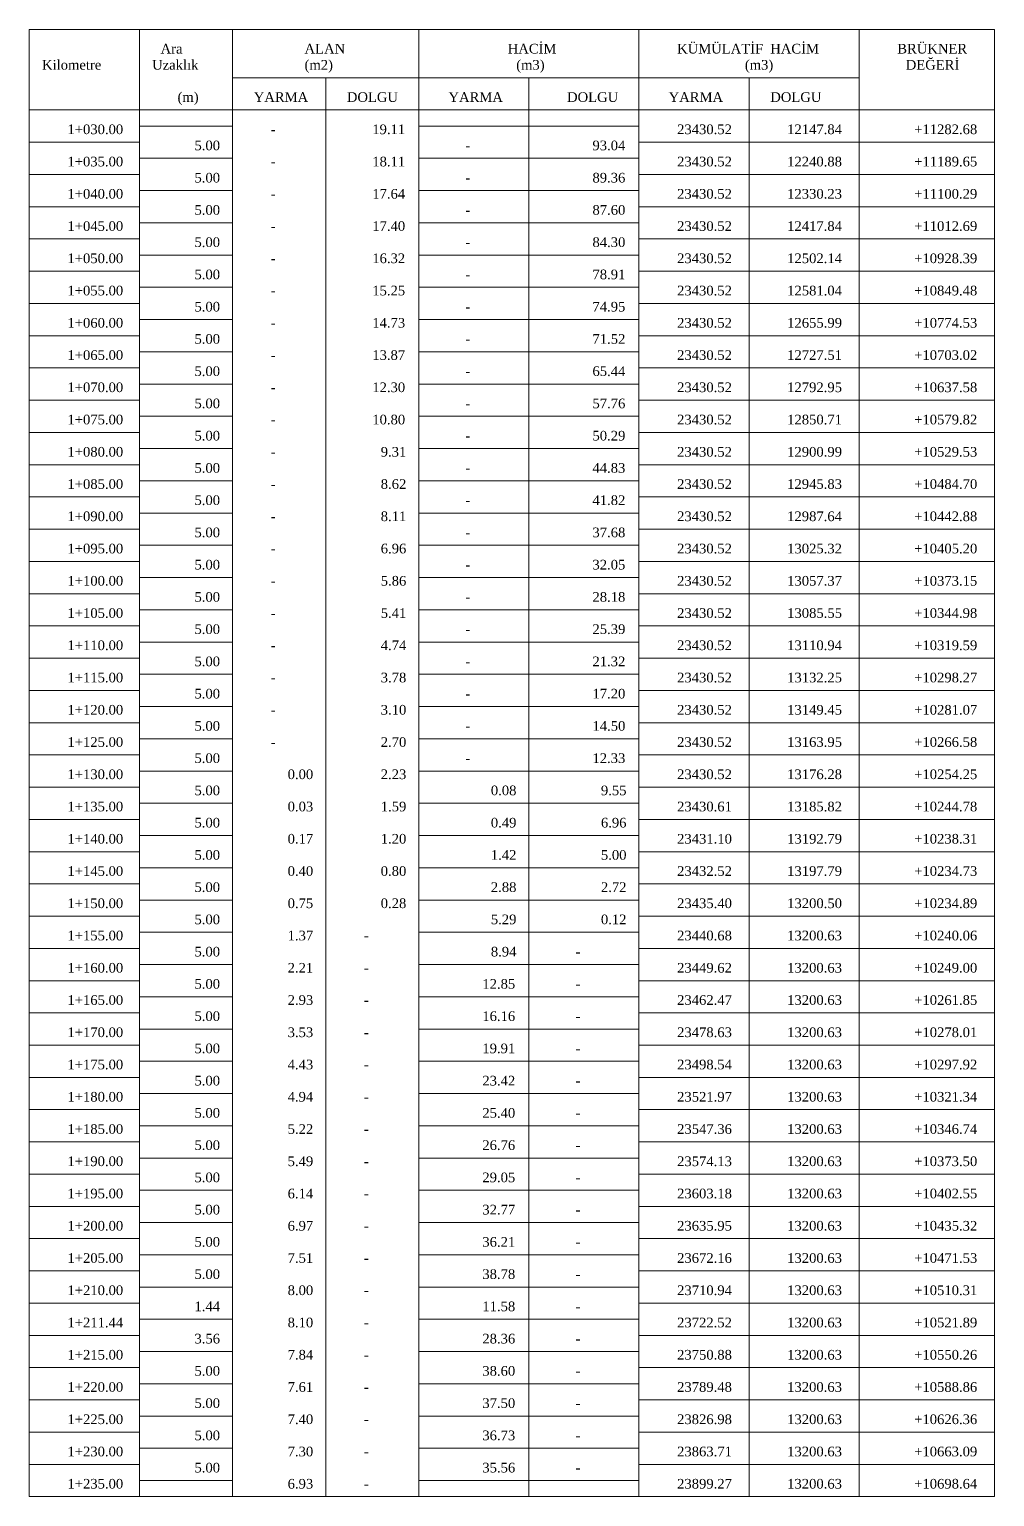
# Model space of a CAD drawing. Header units: metres. Extents: x 478603 to 489313, y 4282657 to 4289463.
# Drawn here: x 486555.8 to 486705.4, y 4283911.4 to 4284138.9 of the extents above; entities that cross this region are included whole.
import ezdxf

# ---------------------------------------------------------------- set-up
doc = ezdxf.new("R2010")
doc.units = ezdxf.units.M
for name, color, linetype, lineweight in [('TB_C', 96, 'Continuous', 0), ('TB_M', 18, 'Continuous', 0), ('TB_R', 1, 'Continuous', 0)]:
    doc.layers.add(name, color=color, linetype=linetype, lineweight=lineweight)
doc.styles.get("Standard").update_dxf_attribs({"font": 'times.ttf'})

msp = doc.modelspace()

# ---------------------------------------------------------------- linework, layer by layer
at = {"layer": 'TB_C'}
for p, q in [((486555.81, 4284138.87), (486705.44, 4284138.87)), ((486555.81, 4284138.87), (486555.81, 4283911.37)), ((486572.88, 4284138.87), (486572.88, 4283911.37)), ((486587.31, 4284138.87), (486587.31, 4283911.37)), ((486616.19, 4284138.87), (486616.19, 4283911.37)), ((486650.31, 4284138.87), (486650.31, 4283911.37)), ((486684.44, 4284138.87), (486684.44, 4283911.37)), ((486705.44, 4284138.87), (486705.44, 4283911.37)), ((486587.31, 4284131.37), (486684.44, 4284131.37)), ((486601.75, 4284131.37), (486601.75, 4283911.37)), ((486633.25, 4284131.37), (486633.25, 4283911.37)), ((486667.38, 4284131.37), (486667.38, 4283911.37)), ((486555.81, 4284126.37), (486705.44, 4284126.37)), ((486572.88, 4284123.87), (486587.31, 4284123.87)), ((486616.19, 4284123.87), (486650.31, 4284123.87)), ((486555.81, 4284121.37), (486572.88, 4284121.37)), ((486650.31, 4284121.37), (486705.44, 4284121.37)), ((486572.88, 4284118.87), (486587.31, 4284118.87)), ((486616.19, 4284118.87), (486650.31, 4284118.87)), ((486555.81, 4284116.37), (486572.88, 4284116.37)), ((486650.31, 4284116.37), (486705.44, 4284116.37)), ((486572.88, 4284113.87), (486587.31, 4284113.87)), ((486616.19, 4284113.87), (486650.31, 4284113.87)), ((486555.81, 4284111.37), (486572.88, 4284111.37)), ((486650.31, 4284111.37), (486705.44, 4284111.37)), ((486572.88, 4284108.87), (486587.31, 4284108.87)), ((486616.19, 4284108.87), (486650.31, 4284108.87)), ((486555.81, 4284106.37), (486572.88, 4284106.37)), ((486650.31, 4284106.37), (486705.44, 4284106.37)), ((486572.88, 4284103.87), (486587.31, 4284103.87)), ((486616.19, 4284103.87), (486650.31, 4284103.87)), ((486555.81, 4284101.37), (486572.88, 4284101.37)), ((486650.31, 4284101.37), (486705.44, 4284101.37)), ((486572.88, 4284098.87), (486587.31, 4284098.87)), ((486616.19, 4284098.87), (486650.31, 4284098.87)), ((486555.81, 4284096.37), (486572.88, 4284096.37)), ((486650.31, 4284096.37), (486705.44, 4284096.37)), ((486572.88, 4284093.87), (486587.31, 4284093.87)), ((486616.19, 4284093.87), (486650.31, 4284093.87)), ((486555.81, 4284091.37), (486572.88, 4284091.37)), ((486650.31, 4284091.37), (486705.44, 4284091.37)), ((486572.88, 4284088.87), (486587.31, 4284088.87)), ((486616.19, 4284088.87), (486650.31, 4284088.87)), ((486555.81, 4284086.37), (486572.88, 4284086.37)), ((486650.31, 4284086.37), (486705.44, 4284086.37)), ((486572.88, 4284083.87), (486587.31, 4284083.87)), ((486616.19, 4284083.87), (486650.31, 4284083.87)), ((486555.81, 4284081.37), (486572.88, 4284081.37)), ((486650.31, 4284081.37), (486705.44, 4284081.37)), ((486572.88, 4284078.87), (486587.31, 4284078.87)), ((486616.19, 4284078.87), (486650.31, 4284078.87)), ((486555.81, 4284076.37), (486572.88, 4284076.37)), ((486650.31, 4284076.37), (486705.44, 4284076.37)), ((486572.88, 4284073.87), (486587.31, 4284073.87)), ((486616.19, 4284073.87), (486650.31, 4284073.87)), ((486555.81, 4284071.37), (486572.88, 4284071.37)), ((486650.31, 4284071.37), (486705.44, 4284071.37)), ((486572.88, 4284068.87), (486587.31, 4284068.87)), ((486616.19, 4284068.87), (486650.31, 4284068.87)), ((486555.81, 4284066.37), (486572.88, 4284066.37)), ((486650.31, 4284066.37), (486705.44, 4284066.37)), ((486572.88, 4284063.87), (486587.31, 4284063.87)), ((486616.19, 4284063.87), (486650.31, 4284063.87)), ((486555.81, 4284061.37), (486572.88, 4284061.37)), ((486650.31, 4284061.37), (486705.44, 4284061.37)), ((486572.88, 4284058.87), (486587.31, 4284058.87)), ((486616.19, 4284058.87), (486650.31, 4284058.87)), ((486555.81, 4284056.37), (486572.88, 4284056.37)), ((486650.31, 4284056.37), (486705.44, 4284056.37)), ((486572.88, 4284053.87), (486587.31, 4284053.87)), ((486616.19, 4284053.87), (486650.31, 4284053.87)), ((486555.81, 4284051.37), (486572.88, 4284051.37)), ((486650.31, 4284051.37), (486705.44, 4284051.37)), ((486572.88, 4284048.87), (486587.31, 4284048.87)), ((486616.19, 4284048.87), (486650.31, 4284048.87)), ((486555.81, 4284046.37), (486572.88, 4284046.37)), ((486650.31, 4284046.37), (486705.44, 4284046.37)), ((486572.88, 4284043.87), (486587.31, 4284043.87)), ((486616.19, 4284043.87), (486650.31, 4284043.87)), ((486555.81, 4284041.37), (486572.88, 4284041.37)), ((486650.31, 4284041.37), (486705.44, 4284041.37)), ((486572.88, 4284038.87), (486587.31, 4284038.87)), ((486616.19, 4284038.87), (486650.31, 4284038.87)), ((486555.81, 4284036.37), (486572.88, 4284036.37)), ((486650.31, 4284036.37), (486705.44, 4284036.37)), ((486572.88, 4284033.87), (486587.31, 4284033.87)), ((486616.19, 4284033.87), (486650.31, 4284033.87)), ((486555.81, 4284031.37), (486572.88, 4284031.37)), ((486650.31, 4284031.37), (486705.44, 4284031.37)), ((486572.88, 4284028.87), (486587.31, 4284028.87)), ((486616.19, 4284028.87), (486650.31, 4284028.87)), ((486555.81, 4284026.37), (486572.88, 4284026.37)), ((486650.31, 4284026.37), (486705.44, 4284026.37)), ((486572.88, 4284023.87), (486587.31, 4284023.87)), ((486616.19, 4284023.87), (486650.31, 4284023.87)), ((486555.81, 4284021.37), (486572.88, 4284021.37)), ((486650.31, 4284021.37), (486705.44, 4284021.37)), ((486572.88, 4284018.87), (486587.31, 4284018.87)), ((486616.19, 4284018.87), (486650.31, 4284018.87)), ((486555.81, 4284016.37), (486572.88, 4284016.37)), ((486650.31, 4284016.37), (486705.44, 4284016.37)), ((486572.88, 4284013.87), (486587.31, 4284013.87)), ((486616.19, 4284013.87), (486650.31, 4284013.87)), ((486555.81, 4284011.37), (486572.88, 4284011.37)), ((486650.31, 4284011.37), (486705.44, 4284011.37)), ((486572.88, 4284008.87), (486587.31, 4284008.87)), ((486616.19, 4284008.87), (486650.31, 4284008.87)), ((486555.81, 4284006.37), (486572.88, 4284006.37)), ((486650.31, 4284006.37), (486705.44, 4284006.37)), ((486572.88, 4284003.87), (486587.31, 4284003.87)), ((486616.19, 4284003.87), (486650.31, 4284003.87)), ((486555.81, 4284001.37), (486572.88, 4284001.37)), ((486650.31, 4284001.37), (486705.44, 4284001.37)), ((486572.88, 4283998.87), (486587.31, 4283998.87)), ((486616.19, 4283998.87), (486650.31, 4283998.87)), ((486555.81, 4283996.37), (486572.88, 4283996.37)), ((486650.31, 4283996.37), (486705.44, 4283996.37)), ((486572.88, 4283993.87), (486587.31, 4283993.87)), ((486616.19, 4283993.87), (486650.31, 4283993.87)), ((486555.81, 4283991.37), (486572.88, 4283991.37)), ((486650.31, 4283991.37), (486705.44, 4283991.37)), ((486572.88, 4283988.87), (486587.31, 4283988.87)), ((486616.19, 4283988.87), (486650.31, 4283988.87)), ((486555.81, 4283986.37), (486572.88, 4283986.37)), ((486650.31, 4283986.37), (486705.44, 4283986.37)), ((486572.88, 4283983.87), (486587.31, 4283983.87)), ((486616.19, 4283983.87), (486650.31, 4283983.87)), ((486555.81, 4283981.37), (486572.88, 4283981.37)), ((486650.31, 4283981.37), (486705.44, 4283981.37)), ((486572.88, 4283978.87), (486587.31, 4283978.87)), ((486616.19, 4283978.87), (486650.31, 4283978.87)), ((486555.81, 4283976.37), (486572.88, 4283976.37)), ((486650.31, 4283976.37), (486705.44, 4283976.37)), ((486572.88, 4283973.87), (486587.31, 4283973.87)), ((486616.19, 4283973.87), (486650.31, 4283973.87)), ((486555.81, 4283971.37), (486572.88, 4283971.37)), ((486650.31, 4283971.37), (486705.44, 4283971.37)), ((486572.88, 4283968.87), (486587.31, 4283968.87)), ((486616.19, 4283968.87), (486650.31, 4283968.87)), ((486555.81, 4283966.37), (486572.88, 4283966.37)), ((486650.31, 4283966.37), (486705.44, 4283966.37)), ((486572.88, 4283963.87), (486587.31, 4283963.87)), ((486616.19, 4283963.87), (486650.31, 4283963.87)), ((486555.81, 4283961.37), (486572.88, 4283961.37)), ((486650.31, 4283961.37), (486705.44, 4283961.37)), ((486572.88, 4283958.87), (486587.31, 4283958.87)), ((486616.19, 4283958.87), (486650.31, 4283958.87)), ((486555.81, 4283956.37), (486572.88, 4283956.37)), ((486650.31, 4283956.37), (486705.44, 4283956.37)), ((486572.88, 4283953.87), (486587.31, 4283953.87)), ((486616.19, 4283953.87), (486650.31, 4283953.87)), ((486555.81, 4283951.37), (486572.88, 4283951.37)), ((486650.31, 4283951.37), (486705.44, 4283951.37)), ((486572.88, 4283948.87), (486587.31, 4283948.87)), ((486616.19, 4283948.87), (486650.31, 4283948.87)), ((486555.81, 4283946.37), (486572.88, 4283946.37)), ((486650.31, 4283946.37), (486705.44, 4283946.37)), ((486572.88, 4283943.87), (486587.31, 4283943.87)), ((486616.19, 4283943.87), (486650.31, 4283943.87)), ((486555.81, 4283941.37), (486572.88, 4283941.37)), ((486650.31, 4283941.37), (486705.44, 4283941.37)), ((486572.88, 4283938.87), (486587.31, 4283938.87)), ((486616.19, 4283938.87), (486650.31, 4283938.87)), ((486555.81, 4283936.37), (486572.88, 4283936.37)), ((486650.31, 4283936.37), (486705.44, 4283936.37)), ((486572.88, 4283933.87), (486587.31, 4283933.87)), ((486616.19, 4283933.87), (486650.31, 4283933.87)), ((486555.81, 4283931.37), (486572.88, 4283931.37)), ((486650.31, 4283931.37), (486705.44, 4283931.37)), ((486572.88, 4283928.87), (486587.31, 4283928.87)), ((486616.19, 4283928.87), (486650.31, 4283928.87)), ((486555.81, 4283926.37), (486572.88, 4283926.37)), ((486650.31, 4283926.37), (486705.44, 4283926.37)), ((486572.88, 4283923.87), (486587.31, 4283923.87)), ((486616.19, 4283923.87), (486650.31, 4283923.87)), ((486555.81, 4283921.37), (486572.88, 4283921.37)), ((486650.31, 4283921.37), (486705.44, 4283921.37)), ((486572.88, 4283918.87), (486587.31, 4283918.87)), ((486616.19, 4283918.87), (486650.31, 4283918.87)), ((486555.81, 4283916.37), (486572.88, 4283916.37)), ((486650.31, 4283916.37), (486705.44, 4283916.37)), ((486572.88, 4283913.87), (486587.31, 4283913.87)), ((486616.19, 4283913.87), (486650.31, 4283913.87)), ((486555.81, 4283911.37), (486705.44, 4283911.37))]:
    msp.add_line(p, q, dxfattribs=at)

# ---------------------------------------------------------------- texts
at = {"layer": 'TB_M'}
for s, p in [('HACİM', (486629.97, 4284135.12)), ('KÜMÜLATİF', (486656.22, 4284135.12)), ('HACİM', (486670.66, 4284135.12)), ('BRÜKNER', (486690.35, 4284135.12)), ('Ara', (486576.16, 4284135.12)), ('ALAN', (486598.47, 4284135.12)), ('DEĞERİ', (486691.66, 4284132.62)), ('Kilometre', (486557.78, 4284132.62)), ('Uzaklık', (486574.85, 4284132.62)), ('(m2)', (486598.47, 4284132.62)), ('(m3)', (486631.28, 4284132.62)), ('(m3)', (486666.72, 4284132.62)), ('(m)', (486578.78, 4284127.62)), ('YARMA', (486590.6, 4284127.62)), ('DOLGU', (486605.03, 4284127.62)), ('YARMA', (486620.78, 4284127.62)), ('DOLGU', (486639.16, 4284127.62)), ('YARMA', (486654.91, 4284127.62)), ('DOLGU', (486670.66, 4284127.62)), ('1+030.00', (486561.72, 4284122.62)), ('-', (486593.22, 4284122.62)), ('1+035.00', (486561.72, 4284117.62)), ('-', (486623.41, 4284120.12)), ('-', (486593.22, 4284117.62)), ('1+040.00', (486561.72, 4284112.62)), ('-', (486623.41, 4284115.12)), ('-', (486593.22, 4284112.62)), ('-', (486623.41, 4284110.12)), ('1+045.00', (486561.72, 4284107.62)), ('-', (486593.22, 4284107.62)), ('-', (486623.41, 4284105.12)), ('1+050.00', (486561.72, 4284102.62)), ('-', (486593.22, 4284102.62)), ('-', (486623.41, 4284100.12)), ('1+055.00', (486561.72, 4284097.62)), ('-', (486593.22, 4284097.62)), ('-', (486623.41, 4284095.12)), ('1+060.00', (486561.72, 4284092.62)), ('-', (486593.22, 4284092.62)), ('1+065.00', (486561.72, 4284087.62)), ('-', (486623.41, 4284090.12)), ('-', (486593.22, 4284087.62)), ('-', (486623.41, 4284085.12)), ('1+070.00', (486561.72, 4284082.62)), ('-', (486593.22, 4284082.62)), ('-', (486623.41, 4284080.12)), ('1+075.00', (486561.72, 4284077.62)), ('-', (486593.22, 4284077.62)), ('-', (486623.41, 4284075.12)), ('1+080.00', (486561.72, 4284072.62)), ('-', (486593.22, 4284072.62)), ('-', (486623.41, 4284070.12)), ('1+085.00', (486561.72, 4284067.62)), ('-', (486593.22, 4284067.62)), ('1+090.00', (486561.72, 4284062.62)), ('-', (486623.41, 4284065.12)), ('-', (486593.22, 4284062.62)), ('-', (486623.41, 4284060.12)), ('1+095.00', (486561.72, 4284057.62)), ('-', (486593.22, 4284057.62)), ('-', (486623.41, 4284055.12)), ('1+100.00', (486561.72, 4284052.62)), ('-', (486593.22, 4284052.62)), ('-', (486623.41, 4284050.12)), ('1+105.00', (486561.72, 4284047.62)), ('-', (486593.22, 4284047.62)), ('-', (486623.41, 4284045.12)), ('1+110.00', (486561.72, 4284042.62)), ('-', (486593.22, 4284042.62)), ('1+115.00', (486561.72, 4284037.62)), ('-', (486623.41, 4284040.12)), ('-', (486593.22, 4284037.62)), ('-', (486623.41, 4284035.12)), ('1+120.00', (486561.72, 4284032.62)), ('-', (486593.22, 4284032.62)), ('-', (486623.41, 4284030.12)), ('1+125.00', (486561.72, 4284027.62)), ('-', (486593.22, 4284027.62)), ('-', (486623.41, 4284025.12)), ('1+130.00', (486561.72, 4284022.62)), ('1+135.00', (486561.72, 4284017.62)), ('1+140.00', (486561.72, 4284012.62)), ('1+145.00', (486561.72, 4284007.62)), ('1+150.00', (486561.72, 4284002.62)), ('1+155.00', (486561.72, 4283997.62)), ('-', (486607.66, 4283997.62)), ('-', (486640.47, 4283995.12)), ('1+160.00', (486561.72, 4283992.62)), ('-', (486607.66, 4283992.62)), ('1+165.00', (486561.72, 4283987.62)), ('-', (486640.47, 4283990.12)), ('-', (486607.66, 4283987.62)), ('-', (486640.47, 4283985.12)), ('1+170.00', (486561.72, 4283982.62)), ('-', (486607.66, 4283982.62)), ('-', (486640.47, 4283980.12)), ('1+175.00', (486561.72, 4283977.62)), ('-', (486607.66, 4283977.62)), ('-', (486640.47, 4283975.12)), ('1+180.00', (486561.72, 4283972.62)), ('-', (486607.66, 4283972.62)), ('-', (486640.47, 4283970.12)), ('1+185.00', (486561.72, 4283967.62)), ('-', (486607.66, 4283967.62)), ('1+190.00', (486561.72, 4283962.62)), ('-', (486640.47, 4283965.12)), ('-', (486607.66, 4283962.62)), ('-', (486640.47, 4283960.12)), ('1+195.00', (486561.72, 4283957.62)), ('-', (486607.66, 4283957.62)), ('-', (486640.47, 4283955.12)), ('1+200.00', (486561.72, 4283952.62)), ('-', (486607.66, 4283952.62)), ('-', (486640.47, 4283950.12)), ('1+205.00', (486561.72, 4283947.62)), ('-', (486607.66, 4283947.62)), ('-', (486640.47, 4283945.12)), ('1+210.00', (486561.72, 4283942.62)), ('-', (486607.66, 4283942.62)), ('1+211.44', (486561.72, 4283937.62)), ('-', (486640.47, 4283940.12)), ('-', (486607.66, 4283937.62)), ('-', (486640.47, 4283935.12)), ('1+215.00', (486561.72, 4283932.62)), ('-', (486607.66, 4283932.62)), ('-', (486640.47, 4283930.12)), ('1+220.00', (486561.72, 4283927.62)), ('-', (486607.66, 4283927.62)), ('-', (486640.47, 4283925.12)), ('1+225.00', (486561.72, 4283922.62)), ('-', (486607.66, 4283922.62)), ('-', (486640.47, 4283920.12)), ('1+230.00', (486561.72, 4283917.62)), ('-', (486607.66, 4283917.62)), ('1+235.00', (486561.72, 4283912.62)), ('-', (486640.47, 4283915.12)), ('-', (486607.66, 4283912.62))]:
    msp.add_text(s, height=1.5, dxfattribs=at).set_placement(p)
at = {"layer": 'TB_R'}
for s, p in [('19.11', (486608.97, 4284122.62)), ('23430.52', (486656.22, 4284122.62)), ('12147.84', (486673.28, 4284122.62)), ('+11282.68', (486692.97, 4284122.62)), ('5.00', (486581.41, 4284120.12)), ('93.04', (486643.1, 4284120.12)), ('18.11', (486608.97, 4284117.62)), ('23430.52', (486656.22, 4284117.62)), ('12240.88', (486673.28, 4284117.62)), ('+11189.65', (486692.97, 4284117.62)), ('5.00', (486581.41, 4284115.12)), ('89.36', (486643.1, 4284115.12)), ('17.64', (486608.97, 4284112.62)), ('23430.52', (486656.22, 4284112.62)), ('12330.23', (486673.28, 4284112.62)), ('+11100.29', (486692.97, 4284112.62)), ('5.00', (486581.41, 4284110.12)), ('87.60', (486643.1, 4284110.12)), ('17.40', (486608.97, 4284107.62)), ('23430.52', (486656.22, 4284107.62)), ('12417.84', (486673.28, 4284107.62)), ('+11012.69', (486692.97, 4284107.62)), ('5.00', (486581.41, 4284105.12)), ('84.30', (486643.1, 4284105.12)), ('16.32', (486608.97, 4284102.62)), ('23430.52', (486656.22, 4284102.62)), ('12502.14', (486673.28, 4284102.62)), ('+10928.39', (486692.97, 4284102.62)), ('5.00', (486581.41, 4284100.12)), ('78.91', (486643.1, 4284100.12)), ('15.25', (486608.97, 4284097.62)), ('23430.52', (486656.22, 4284097.62)), ('12581.04', (486673.28, 4284097.62)), ('+10849.48', (486692.97, 4284097.62)), ('5.00', (486581.41, 4284095.12)), ('74.95', (486643.1, 4284095.12)), ('14.73', (486608.97, 4284092.62)), ('23430.52', (486656.22, 4284092.62)), ('12655.99', (486673.28, 4284092.62)), ('+10774.53', (486692.97, 4284092.62)), ('5.00', (486581.41, 4284090.12)), ('71.52', (486643.1, 4284090.12)), ('13.87', (486608.97, 4284087.62)), ('23430.52', (486656.22, 4284087.62)), ('12727.51', (486673.28, 4284087.62)), ('+10703.02', (486692.97, 4284087.62)), ('5.00', (486581.41, 4284085.12)), ('65.44', (486643.1, 4284085.12)), ('12.30', (486608.97, 4284082.62)), ('23430.52', (486656.22, 4284082.62)), ('12792.95', (486673.28, 4284082.62)), ('+10637.58', (486692.97, 4284082.62)), ('5.00', (486581.41, 4284080.12)), ('57.76', (486643.1, 4284080.12)), ('10.80', (486608.97, 4284077.62)), ('23430.52', (486656.22, 4284077.62)), ('12850.71', (486673.28, 4284077.62)), ('+10579.82', (486692.97, 4284077.62)), ('5.00', (486581.41, 4284075.12)), ('50.29', (486643.1, 4284075.12)), ('9.31', (486610.28, 4284072.62)), ('23430.52', (486656.22, 4284072.62)), ('12900.99', (486673.28, 4284072.62)), ('+10529.53', (486692.97, 4284072.62)), ('5.00', (486581.41, 4284070.12)), ('44.83', (486643.1, 4284070.12)), ('8.62', (486610.28, 4284067.62)), ('23430.52', (486656.22, 4284067.62)), ('12945.83', (486673.28, 4284067.62)), ('+10484.70', (486692.97, 4284067.62)), ('5.00', (486581.41, 4284065.12)), ('41.82', (486643.1, 4284065.12)), ('8.11', (486610.28, 4284062.62)), ('23430.52', (486656.22, 4284062.62)), ('12987.64', (486673.28, 4284062.62)), ('+10442.88', (486692.97, 4284062.62)), ('5.00', (486581.41, 4284060.12)), ('37.68', (486643.1, 4284060.12)), ('6.96', (486610.28, 4284057.62)), ('23430.52', (486656.22, 4284057.62)), ('13025.32', (486673.28, 4284057.62)), ('+10405.20', (486692.97, 4284057.62)), ('5.00', (486581.41, 4284055.12)), ('32.05', (486643.1, 4284055.12)), ('5.86', (486610.28, 4284052.62)), ('23430.52', (486656.22, 4284052.62)), ('13057.37', (486673.28, 4284052.62)), ('+10373.15', (486692.97, 4284052.62)), ('5.00', (486581.41, 4284050.12)), ('28.18', (486643.1, 4284050.12)), ('5.41', (486610.28, 4284047.62)), ('23430.52', (486656.22, 4284047.62)), ('13085.55', (486673.28, 4284047.62)), ('+10344.98', (486692.97, 4284047.62)), ('5.00', (486581.41, 4284045.12)), ('25.39', (486643.1, 4284045.12)), ('4.74', (486610.28, 4284042.62)), ('23430.52', (486656.22, 4284042.62)), ('13110.94', (486673.28, 4284042.62)), ('+10319.59', (486692.97, 4284042.62)), ('5.00', (486581.41, 4284040.12)), ('21.32', (486643.1, 4284040.12)), ('3.78', (486610.28, 4284037.62)), ('23430.52', (486656.22, 4284037.62)), ('13132.25', (486673.28, 4284037.62)), ('+10298.27', (486692.97, 4284037.62)), ('5.00', (486581.41, 4284035.12)), ('17.20', (486643.1, 4284035.12)), ('3.10', (486610.28, 4284032.62)), ('23430.52', (486656.22, 4284032.62)), ('13149.45', (486673.28, 4284032.62)), ('+10281.07', (486692.97, 4284032.62)), ('5.00', (486581.41, 4284030.12)), ('14.50', (486643.1, 4284030.12)), ('2.70', (486610.28, 4284027.62)), ('23430.52', (486656.22, 4284027.62)), ('13163.95', (486673.28, 4284027.62)), ('+10266.58', (486692.97, 4284027.62)), ('5.00', (486581.41, 4284025.12)), ('12.33', (486643.1, 4284025.12)), ('0.00', (486595.85, 4284022.62)), ('2.23', (486610.28, 4284022.62)), ('23430.52', (486656.22, 4284022.62)), ('13176.28', (486673.28, 4284022.62)), ('+10254.25', (486692.97, 4284022.62)), ('5.00', (486581.41, 4284020.12)), ('0.08', (486627.35, 4284020.12)), ('9.55', (486644.41, 4284020.12)), ('0.03', (486595.85, 4284017.62)), ('1.59', (486610.28, 4284017.62)), ('23430.61', (486656.22, 4284017.62)), ('13185.82', (486673.28, 4284017.62)), ('+10244.78', (486692.97, 4284017.62)), ('5.00', (486581.41, 4284015.12)), ('0.49', (486627.35, 4284015.12)), ('6.96', (486644.41, 4284015.12)), ('0.17', (486595.85, 4284012.62)), ('1.20', (486610.28, 4284012.62)), ('23431.10', (486656.22, 4284012.62)), ('13192.79', (486673.28, 4284012.62)), ('+10238.31', (486692.97, 4284012.62)), ('5.00', (486581.41, 4284010.12)), ('1.42', (486627.35, 4284010.12)), ('5.00', (486644.41, 4284010.12)), ('0.40', (486595.85, 4284007.62)), ('0.80', (486610.28, 4284007.62)), ('23432.52', (486656.22, 4284007.62)), ('13197.79', (486673.28, 4284007.62)), ('+10234.73', (486692.97, 4284007.62)), ('5.00', (486581.41, 4284005.12)), ('2.88', (486627.35, 4284005.12)), ('2.72', (486644.41, 4284005.12)), ('0.75', (486595.85, 4284002.62)), ('0.28', (486610.28, 4284002.62)), ('23435.40', (486656.22, 4284002.62)), ('13200.50', (486673.28, 4284002.62)), ('+10234.89', (486692.97, 4284002.62)), ('5.00', (486581.41, 4284000.12)), ('5.29', (486627.35, 4284000.12)), ('0.12', (486644.41, 4284000.12)), ('1.37', (486595.85, 4283997.62)), ('23440.68', (486656.22, 4283997.62)), ('13200.63', (486673.28, 4283997.62)), ('+10240.06', (486692.97, 4283997.62)), ('5.00', (486581.41, 4283995.12)), ('8.94', (486627.35, 4283995.12)), ('2.21', (486595.85, 4283992.62)), ('23449.62', (486656.22, 4283992.62)), ('13200.63', (486673.28, 4283992.62)), ('+10249.00', (486692.97, 4283992.62)), ('5.00', (486581.41, 4283990.12)), ('12.85', (486626.03, 4283990.12)), ('2.93', (486595.85, 4283987.62)), ('23462.47', (486656.22, 4283987.62)), ('13200.63', (486673.28, 4283987.62)), ('+10261.85', (486692.97, 4283987.62)), ('5.00', (486581.41, 4283985.12)), ('16.16', (486626.03, 4283985.12)), ('3.53', (486595.85, 4283982.62)), ('23478.63', (486656.22, 4283982.62)), ('13200.63', (486673.28, 4283982.62)), ('+10278.01', (486692.97, 4283982.62)), ('5.00', (486581.41, 4283980.12)), ('19.91', (486626.03, 4283980.12)), ('4.43', (486595.85, 4283977.62)), ('23498.54', (486656.22, 4283977.62)), ('13200.63', (486673.28, 4283977.62)), ('+10297.92', (486692.97, 4283977.62)), ('5.00', (486581.41, 4283975.12)), ('23.42', (486626.03, 4283975.12)), ('4.94', (486595.85, 4283972.62)), ('23521.97', (486656.22, 4283972.62)), ('13200.63', (486673.28, 4283972.62)), ('+10321.34', (486692.97, 4283972.62)), ('5.00', (486581.41, 4283970.12)), ('25.40', (486626.03, 4283970.12)), ('5.22', (486595.85, 4283967.62)), ('23547.36', (486656.22, 4283967.62)), ('13200.63', (486673.28, 4283967.62)), ('+10346.74', (486692.97, 4283967.62)), ('5.00', (486581.41, 4283965.12)), ('26.76', (486626.03, 4283965.12)), ('5.49', (486595.85, 4283962.62)), ('23574.13', (486656.22, 4283962.62)), ('13200.63', (486673.28, 4283962.62)), ('+10373.50', (486692.97, 4283962.62)), ('5.00', (486581.41, 4283960.12)), ('29.05', (486626.03, 4283960.12)), ('6.14', (486595.85, 4283957.62)), ('23603.18', (486656.22, 4283957.62)), ('13200.63', (486673.28, 4283957.62)), ('+10402.55', (486692.97, 4283957.62)), ('5.00', (486581.41, 4283955.12)), ('32.77', (486626.03, 4283955.12)), ('6.97', (486595.85, 4283952.62)), ('23635.95', (486656.22, 4283952.62)), ('13200.63', (486673.28, 4283952.62)), ('+10435.32', (486692.97, 4283952.62)), ('5.00', (486581.41, 4283950.12)), ('36.21', (486626.03, 4283950.12)), ('7.51', (486595.85, 4283947.62)), ('23672.16', (486656.22, 4283947.62)), ('13200.63', (486673.28, 4283947.62)), ('+10471.53', (486692.97, 4283947.62)), ('5.00', (486581.41, 4283945.12)), ('38.78', (486626.03, 4283945.12)), ('8.00', (486595.85, 4283942.62)), ('23710.94', (486656.22, 4283942.62)), ('13200.63', (486673.28, 4283942.62)), ('+10510.31', (486692.97, 4283942.62)), ('1.44', (486581.41, 4283940.12)), ('11.58', (486626.03, 4283940.12)), ('8.10', (486595.85, 4283937.62)), ('23722.52', (486656.22, 4283937.62)), ('13200.63', (486673.28, 4283937.62)), ('+10521.89', (486692.97, 4283937.62)), ('3.56', (486581.41, 4283935.12)), ('28.36', (486626.03, 4283935.12)), ('7.84', (486595.85, 4283932.62)), ('23750.88', (486656.22, 4283932.62)), ('13200.63', (486673.28, 4283932.62)), ('+10550.26', (486692.97, 4283932.62)), ('5.00', (486581.41, 4283930.12)), ('38.60', (486626.03, 4283930.12)), ('7.61', (486595.85, 4283927.62)), ('23789.48', (486656.22, 4283927.62)), ('13200.63', (486673.28, 4283927.62)), ('+10588.86', (486692.97, 4283927.62)), ('5.00', (486581.41, 4283925.12)), ('37.50', (486626.03, 4283925.12)), ('7.40', (486595.85, 4283922.62)), ('23826.98', (486656.22, 4283922.62)), ('13200.63', (486673.28, 4283922.62)), ('+10626.36', (486692.97, 4283922.62)), ('5.00', (486581.41, 4283920.12)), ('36.73', (486626.03, 4283920.12)), ('7.30', (486595.85, 4283917.62)), ('23863.71', (486656.22, 4283917.62)), ('13200.63', (486673.28, 4283917.62)), ('+10663.09', (486692.97, 4283917.62)), ('5.00', (486581.41, 4283915.12)), ('35.56', (486626.03, 4283915.12)), ('6.93', (486595.85, 4283912.62)), ('23899.27', (486656.22, 4283912.62)), ('13200.63', (486673.28, 4283912.62)), ('+10698.64', (486692.97, 4283912.62))]:
    msp.add_text(s, height=1.5, dxfattribs=at).set_placement(p)

doc.saveas('drawing.dxf')
